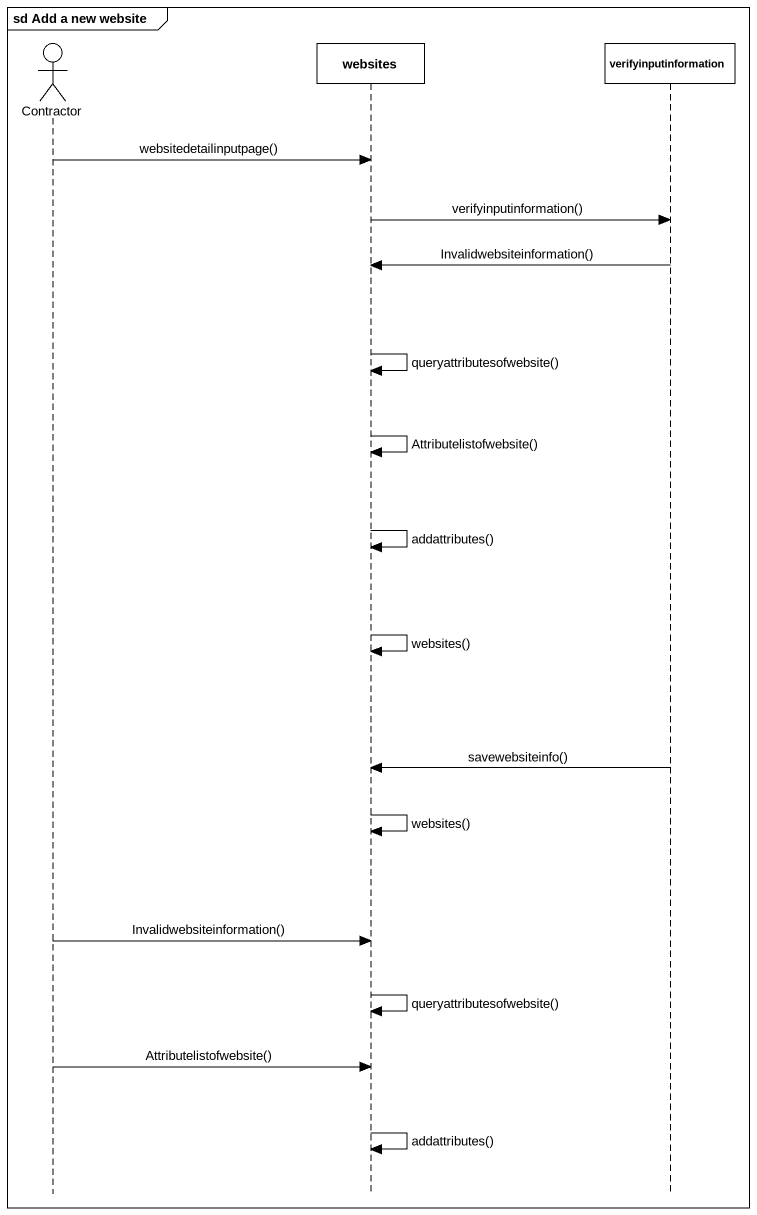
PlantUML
@startuml
mainframe sd Add a new website
hide footbox
actor Contractor
participant websites
participant verifyinputinformation

Contractor -> websites : websitedetailinputpage()
websites -> verifyinputinformation : verifyinputinformation()
verifyinputinformation -> websites : Invalidwebsiteinformation()
websites -> websites : queryattributesofwebsite()
websites -> websites : Attributelistofwebsite()
websites -> websites : addattributes()
websites -> websites : websites()
verifyinputinformation -> websites : savewebsiteinfo()
websites -> websites : websites()
Contractor -> websites : Invalidwebsiteinformation()
websites -> websites : queryattributesofwebsite()
Contractor -> websites : Attributelistofwebsite()
websites -> websites : addattributes()
@enduml
